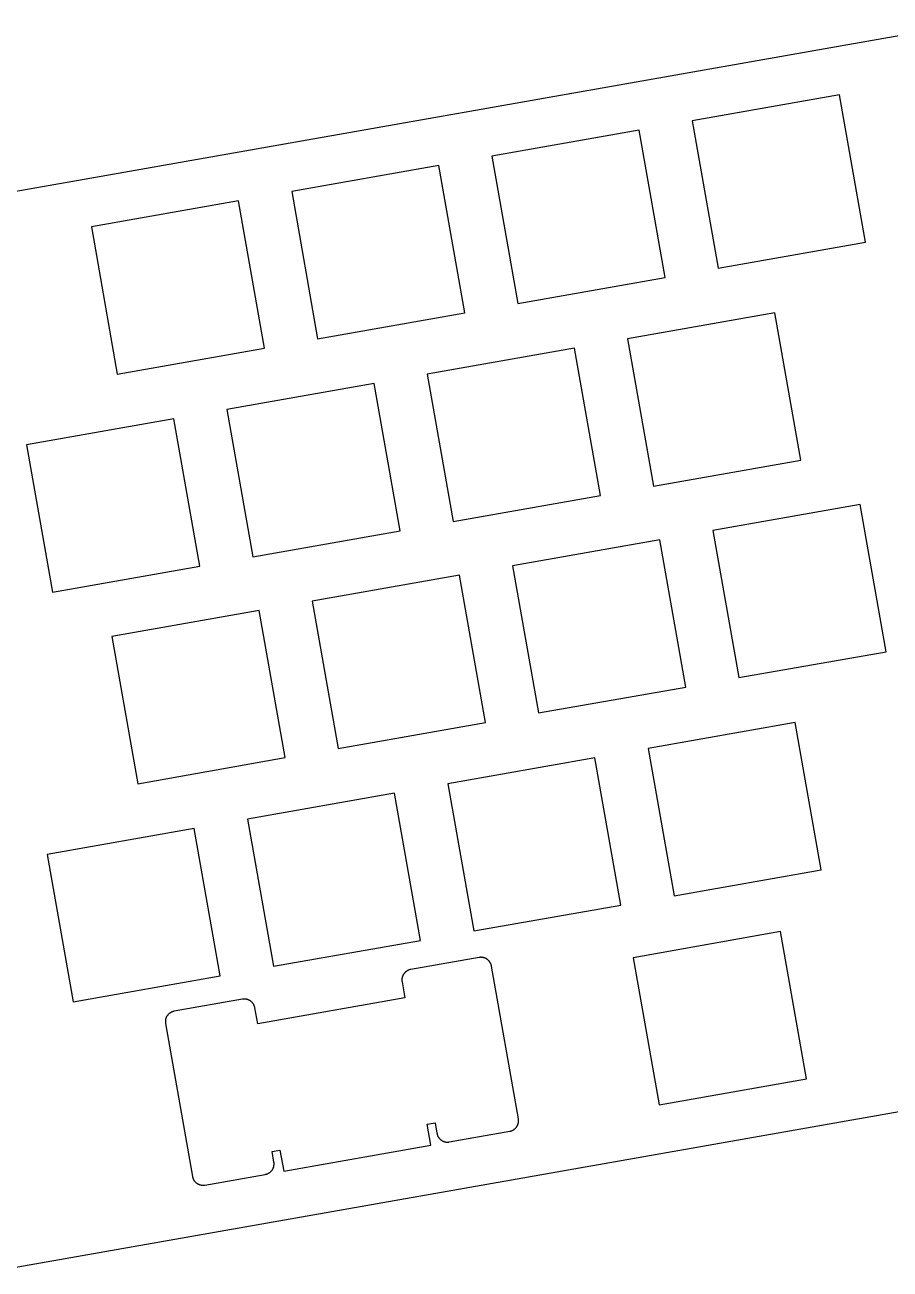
# Model space of a CAD drawing. Header units: millimetres. Extents: x 93 to 440, y -99 to 17.
# Drawn here: x 268.3 to 349.4, y -99.4 to 17 of the extents above; entities that cross this region are included whole.
import ezdxf

# ---------------------------------------------------------------- set-up
doc = ezdxf.new("R2010")
doc.units = ezdxf.units.MM
doc.layers.add('cutouts', color=18, linetype='Continuous', true_color=0x000000)
doc.layers.add('offset_rounded', color=18, linetype='Continuous', true_color=0x000000)

msp = doc.modelspace()

# ---------------------------------------------------------------- linework, layer by layer
at = {"layer": 'cutouts'}
for p, q in [((344.63, 10.5), (330.84, 8.06)), ((347.06, -3.29), (344.63, 10.5)), ((325.87, 7.19), (312.08, 4.76)), ((328.3, -6.6), (325.87, 7.19)), ((330.84, 8.06), (333.27, -5.72)), ((312.08, 4.76), (314.51, -9.03)), ((307.11, 3.88), (293.32, 1.45)), ((309.54, -9.91), (307.11, 3.88)), ((293.32, 1.45), (295.75, -12.34)), ((288.35, 0.57), (274.56, -1.86)), ((290.78, -13.22), (288.35, 0.57)), ((274.56, -1.86), (276.99, -15.65)), ((333.27, -5.72), (347.06, -3.29)), ((314.51, -9.03), (328.3, -6.6)), ((295.75, -12.34), (309.54, -9.91)), ((338.56, -9.92), (324.77, -12.35)), ((340.99, -23.71), (338.56, -9.92)), ((324.77, -12.35), (327.2, -26.14)), ((276.99, -15.65), (290.78, -13.22)), ((319.8, -13.23), (306.01, -15.66)), ((322.23, -27.01), (319.8, -13.23)), ((306.01, -15.66), (308.44, -29.45)), ((301.04, -16.54), (287.25, -18.97)), ((303.47, -30.32), (301.04, -16.54)), ((287.25, -18.97), (289.68, -32.75)), ((282.28, -19.84), (268.49, -22.27)), ((284.71, -33.63), (282.28, -19.84)), ((268.49, -22.27), (270.92, -36.06)), ((327.2, -26.14), (340.99, -23.71)), ((308.44, -29.45), (322.23, -27.01)), ((346.56, -27.85), (332.77, -30.28)), ((348.99, -41.64), (346.56, -27.85)), ((332.77, -30.28), (335.2, -44.07)), ((289.68, -32.75), (303.47, -30.32)), ((327.8, -31.16), (314.01, -33.59)), ((330.23, -44.95), (327.8, -31.16)), ((270.92, -36.06), (284.71, -33.63)), ((314.01, -33.59), (316.44, -47.38)), ((309.03, -34.47), (295.25, -36.9)), ((311.47, -48.26), (309.03, -34.47)), ((295.25, -36.9), (297.68, -50.69)), ((290.27, -37.78), (276.49, -40.21)), ((292.71, -51.56), (290.27, -37.78)), ((276.49, -40.21), (278.92, -54)), ((335.2, -44.07), (348.99, -41.64)), ((316.44, -47.38), (330.23, -44.95)), ((297.68, -50.69), (311.47, -48.26)), ((340.48, -48.27), (326.7, -50.7)), ((342.91, -62.05), (340.48, -48.27)), ((326.7, -50.7), (329.13, -64.49)), ((278.92, -54), (292.71, -51.56)), ((321.72, -51.58), (307.94, -54.01)), ((324.15, -65.36), (321.72, -51.58)), ((307.94, -54.01), (310.37, -67.79)), ((302.96, -54.88), (289.17, -57.31)), ((305.39, -68.67), (302.96, -54.88)), ((284.2, -58.19), (270.41, -60.62)), ((286.63, -71.98), (284.2, -58.19)), ((289.17, -57.31), (291.61, -71.1)), ((270.41, -60.62), (272.85, -74.41)), ((329.13, -64.49), (342.91, -62.05)), ((310.37, -67.79), (324.15, -65.36)), ((291.61, -71.1), (305.39, -68.67)), ((339.1, -67.85), (325.31, -70.29)), ((341.53, -81.64), (339.1, -67.85)), ((310.87, -70.27), (304.47, -71.4)), ((310.91, -70.26), (310.87, -70.27)), ((310.94, -70.26), (310.91, -70.26)), ((310.97, -70.26), (310.94, -70.26)), ((311.01, -70.25), (310.97, -70.26)), ((311.04, -70.25), (311.01, -70.25)), ((311.08, -70.25), (311.04, -70.25)), ((311.11, -70.26), (311.08, -70.25)), ((311.14, -70.26), (311.11, -70.26)), ((311.18, -70.26), (311.14, -70.26)), ((311.21, -70.27), (311.18, -70.26)), ((311.25, -70.27), (311.21, -70.27)), ((311.28, -70.28), (311.25, -70.27)), ((311.31, -70.29), (311.28, -70.28)), ((311.35, -70.3), (311.31, -70.29)), ((311.38, -70.31), (311.35, -70.3)), ((311.41, -70.32), (311.38, -70.31)), ((311.44, -70.33), (311.41, -70.32)), ((311.47, -70.35), (311.44, -70.33)), ((311.5, -70.36), (311.47, -70.35)), ((311.53, -70.38), (311.5, -70.36)), ((311.56, -70.4), (311.53, -70.38)), ((311.59, -70.42), (311.56, -70.4)), ((311.62, -70.43), (311.59, -70.42)), ((311.65, -70.45), (311.62, -70.43)), ((311.67, -70.48), (311.65, -70.45)), ((311.7, -70.5), (311.67, -70.48)), ((311.73, -70.52), (311.7, -70.5)), ((311.75, -70.54), (311.73, -70.52)), ((311.77, -70.57), (311.75, -70.54)), ((311.8, -70.59), (311.77, -70.57)), ((311.82, -70.62), (311.8, -70.59)), ((311.84, -70.65), (311.82, -70.62)), ((311.86, -70.67), (311.84, -70.65)), ((311.88, -70.7), (311.86, -70.67)), ((311.9, -70.73), (311.88, -70.7)), ((311.92, -70.76), (311.9, -70.73)), ((311.93, -70.79), (311.92, -70.76)), ((311.95, -70.82), (311.93, -70.79)), ((311.96, -70.85), (311.95, -70.82)), ((311.98, -70.88), (311.96, -70.85)), ((311.99, -70.91), (311.98, -70.88)), ((312, -70.95), (311.99, -70.91)), ((312.01, -70.98), (312, -70.95)), ((312.02, -71.01), (312.01, -70.98)), ((312.02, -71.05), (312.02, -71.01)), ((312.03, -71.08), (312.02, -71.05)), ((325.31, -70.29), (327.75, -84.07)), ((272.85, -74.41), (286.63, -71.98)), ((303.66, -72.22), (303.65, -72.25)), ((303.67, -72.18), (303.66, -72.22)), ((303.68, -72.12), (303.67, -72.15)), ((303.67, -72.15), (303.67, -72.18)), ((303.69, -72.08), (303.68, -72.12)), ((303.7, -72.05), (303.69, -72.08)), ((303.71, -72.02), (303.7, -72.05)), ((303.73, -71.99), (303.71, -72.02)), ((303.74, -71.96), (303.73, -71.99)), ((303.76, -71.93), (303.74, -71.96)), ((303.77, -71.9), (303.76, -71.93)), ((303.79, -71.87), (303.77, -71.9)), ((303.81, -71.84), (303.79, -71.87)), ((303.83, -71.81), (303.81, -71.84)), ((303.85, -71.78), (303.83, -71.81)), ((303.87, -71.75), (303.85, -71.78)), ((303.89, -71.73), (303.87, -71.75)), ((303.91, -71.7), (303.89, -71.73)), ((303.94, -71.68), (303.91, -71.7)), ((303.96, -71.65), (303.94, -71.68)), ((303.99, -71.63), (303.96, -71.65)), ((304.01, -71.61), (303.99, -71.63)), ((304.04, -71.59), (304.01, -71.61)), ((304.07, -71.57), (304.04, -71.59)), ((304.09, -71.55), (304.07, -71.57)), ((304.12, -71.53), (304.09, -71.55)), ((304.15, -71.51), (304.12, -71.53)), ((304.18, -71.5), (304.15, -71.51)), ((304.21, -71.48), (304.18, -71.5)), ((304.24, -71.47), (304.21, -71.48)), ((304.27, -71.45), (304.24, -71.47)), ((304.31, -71.44), (304.27, -71.45)), ((304.34, -71.43), (304.31, -71.44)), ((304.37, -71.42), (304.34, -71.43)), ((304.4, -71.41), (304.37, -71.42)), ((304.44, -71.4), (304.4, -71.41)), ((304.47, -71.4), (304.44, -71.4)), ((314.55, -85.38), (312.03, -71.08)), ((303.65, -72.25), (303.65, -72.28)), ((303.65, -72.28), (303.65, -72.32)), ((303.65, -72.32), (303.65, -72.35)), ((303.65, -72.35), (303.65, -72.39)), ((303.65, -72.39), (303.65, -72.42)), ((303.65, -72.42), (303.65, -72.45)), ((303.65, -72.45), (303.65, -72.49)), ((303.65, -72.49), (303.66, -72.52)), ((303.66, -72.52), (303.66, -72.56)), ((303.66, -72.56), (303.93, -74.06)), ((288.71, -74.18), (282.31, -75.3)), ((288.75, -74.17), (288.71, -74.18)), ((288.78, -74.17), (288.75, -74.17)), ((288.82, -74.16), (288.78, -74.17)), ((288.85, -74.16), (288.82, -74.16)), ((288.88, -74.16), (288.85, -74.16)), ((288.92, -74.16), (288.88, -74.16)), ((288.95, -74.16), (288.92, -74.16)), ((288.99, -74.17), (288.95, -74.16)), ((289.02, -74.17), (288.99, -74.17)), ((289.05, -74.17), (289.02, -74.17)), ((289.09, -74.18), (289.05, -74.17)), ((289.12, -74.19), (289.09, -74.18)), ((289.15, -74.2), (289.12, -74.19)), ((289.19, -74.21), (289.15, -74.2)), ((289.22, -74.22), (289.19, -74.21)), ((289.25, -74.23), (289.22, -74.22)), ((289.28, -74.24), (289.25, -74.23)), ((289.31, -74.26), (289.28, -74.24)), ((289.34, -74.27), (289.31, -74.26)), ((289.38, -74.29), (289.34, -74.27)), ((289.4, -74.3), (289.38, -74.29)), ((289.43, -74.32), (289.4, -74.3)), ((289.46, -74.34), (289.43, -74.32)), ((289.49, -74.36), (289.46, -74.34)), ((289.52, -74.38), (289.49, -74.36)), ((289.54, -74.4), (289.52, -74.38)), ((289.57, -74.43), (289.54, -74.4)), ((289.59, -74.45), (289.57, -74.43)), ((289.62, -74.48), (289.59, -74.45)), ((289.64, -74.5), (289.62, -74.48)), ((289.66, -74.53), (289.64, -74.5)), ((289.68, -74.55), (289.66, -74.53)), ((289.7, -74.58), (289.68, -74.55)), ((303.93, -74.06), (290.14, -76.49)), ((281.67, -75.72), (281.65, -75.74)), ((281.69, -75.69), (281.67, -75.72)), ((281.71, -75.66), (281.69, -75.69)), ((281.73, -75.63), (281.71, -75.66)), ((281.75, -75.61), (281.73, -75.63)), ((281.78, -75.58), (281.75, -75.61)), ((281.8, -75.56), (281.78, -75.58)), ((281.83, -75.54), (281.8, -75.56)), ((281.85, -75.52), (281.83, -75.54)), ((281.88, -75.49), (281.85, -75.52)), ((281.91, -75.47), (281.88, -75.49)), ((281.94, -75.45), (281.91, -75.47)), ((281.96, -75.44), (281.94, -75.45)), ((281.99, -75.42), (281.96, -75.44)), ((282.02, -75.4), (281.99, -75.42)), ((282.05, -75.39), (282.02, -75.4)), ((282.09, -75.37), (282.05, -75.39)), ((282.12, -75.36), (282.09, -75.37)), ((282.15, -75.35), (282.12, -75.36)), ((282.18, -75.34), (282.15, -75.35)), ((282.21, -75.33), (282.18, -75.34)), ((282.25, -75.32), (282.21, -75.33)), ((282.28, -75.31), (282.25, -75.32)), ((282.31, -75.3), (282.28, -75.31)), ((289.72, -74.61), (289.7, -74.58)), ((289.74, -74.64), (289.72, -74.61)), ((289.76, -74.67), (289.74, -74.64)), ((289.77, -74.7), (289.76, -74.67)), ((289.79, -74.73), (289.77, -74.7)), ((289.8, -74.76), (289.79, -74.73)), ((289.82, -74.79), (289.8, -74.76)), ((289.83, -74.82), (289.82, -74.79)), ((289.84, -74.85), (289.83, -74.82)), ((289.85, -74.89), (289.84, -74.85)), ((289.86, -74.92), (289.85, -74.89)), ((289.87, -74.95), (289.86, -74.92)), ((289.87, -74.99), (289.87, -74.95)), ((290.14, -76.49), (289.87, -74.99)), ((281.5, -76.16), (281.49, -76.19)), ((281.49, -76.19), (281.49, -76.22)), ((281.49, -76.22), (281.49, -76.26)), ((281.49, -76.26), (281.49, -76.29)), ((281.49, -76.29), (281.49, -76.33)), ((281.49, -76.33), (281.49, -76.36)), ((281.49, -76.36), (281.49, -76.4)), ((281.49, -76.4), (281.5, -76.43)), ((281.51, -76.09), (281.5, -76.12)), ((281.5, -76.12), (281.5, -76.16)), ((281.5, -76.43), (281.5, -76.46)), ((281.5, -76.46), (284.02, -90.77)), ((281.52, -76.02), (281.51, -76.06)), ((281.51, -76.06), (281.51, -76.09)), ((281.53, -75.99), (281.52, -76.02)), ((281.54, -75.96), (281.53, -75.99)), ((281.56, -75.93), (281.54, -75.96)), ((281.57, -75.89), (281.56, -75.93)), ((281.58, -75.86), (281.57, -75.89)), ((281.6, -75.83), (281.58, -75.86)), ((281.61, -75.8), (281.6, -75.83)), ((281.63, -75.77), (281.61, -75.8)), ((281.65, -75.74), (281.63, -75.77)), ((327.75, -84.07), (341.53, -81.64)), ((306.01, -85.88), (306.75, -85.74)), ((306.36, -87.84), (306.01, -85.88)), ((306.75, -85.74), (306.92, -86.73)), ((314.32, -86.21), (314.35, -86.19)), ((314.35, -86.19), (314.37, -86.16)), ((314.37, -86.16), (314.39, -86.13)), ((314.39, -86.13), (314.41, -86.1)), ((314.41, -86.1), (314.43, -86.07)), ((314.43, -86.07), (314.44, -86.04)), ((314.44, -86.04), (314.46, -86.01)), ((314.46, -86.01), (314.47, -85.98)), ((314.47, -85.98), (314.49, -85.95)), ((314.49, -85.95), (314.5, -85.92)), ((314.5, -85.92), (314.51, -85.89)), ((314.51, -85.89), (314.52, -85.86)), ((314.52, -85.86), (314.53, -85.82)), ((314.53, -85.82), (314.54, -85.79)), ((314.54, -85.79), (314.55, -85.76)), ((314.56, -85.42), (314.55, -85.38)), ((314.55, -85.72), (314.56, -85.69)), ((314.55, -85.76), (314.55, -85.72)), ((314.56, -85.45), (314.56, -85.42)), ((314.57, -85.49), (314.56, -85.45)), ((314.56, -85.66), (314.57, -85.62)), ((314.56, -85.69), (314.56, -85.66)), ((314.57, -85.52), (314.57, -85.49)), ((314.57, -85.55), (314.57, -85.52)), ((314.57, -85.59), (314.57, -85.55)), ((314.57, -85.62), (314.57, -85.59)), ((306.92, -86.73), (306.93, -86.76)), ((306.93, -86.76), (306.94, -86.8)), ((306.94, -86.8), (306.94, -86.83)), ((306.94, -86.83), (306.95, -86.86)), ((306.95, -86.86), (306.97, -86.89)), ((306.97, -86.89), (306.98, -86.93)), ((306.98, -86.93), (306.99, -86.96)), ((306.99, -86.96), (307, -86.99)), ((307, -86.99), (307.02, -87.02)), ((307.02, -87.02), (307.04, -87.05)), ((307.04, -87.05), (307.05, -87.08)), ((307.05, -87.08), (307.07, -87.11)), ((307.07, -87.11), (307.09, -87.14)), ((307.09, -87.14), (307.11, -87.16)), ((307.11, -87.16), (307.13, -87.19)), ((307.13, -87.19), (307.15, -87.22)), ((307.15, -87.22), (307.18, -87.24)), ((307.18, -87.24), (307.2, -87.27)), ((307.2, -87.27), (307.23, -87.29)), ((307.23, -87.29), (307.25, -87.31)), ((307.25, -87.31), (307.28, -87.33)), ((307.28, -87.33), (307.3, -87.36)), ((307.3, -87.36), (307.33, -87.38)), ((308.08, -87.54), (313.74, -86.54)), ((313.74, -86.54), (313.78, -86.54)), ((313.78, -86.54), (313.81, -86.53)), ((313.81, -86.53), (313.84, -86.52)), ((313.84, -86.52), (313.87, -86.51)), ((313.87, -86.51), (313.91, -86.5)), ((313.91, -86.5), (313.94, -86.49)), ((313.94, -86.49), (313.97, -86.47)), ((313.97, -86.47), (314, -86.46)), ((314, -86.46), (314.03, -86.44)), ((314.03, -86.44), (314.06, -86.43)), ((314.06, -86.43), (314.09, -86.41)), ((314.09, -86.41), (314.12, -86.39)), ((314.12, -86.39), (314.15, -86.37)), ((314.15, -86.37), (314.18, -86.35)), ((314.18, -86.35), (314.2, -86.33)), ((314.2, -86.33), (314.23, -86.31)), ((314.23, -86.31), (314.25, -86.29)), ((314.25, -86.29), (314.28, -86.26)), ((314.28, -86.26), (314.3, -86.24)), ((314.3, -86.24), (314.32, -86.21)), ((291.48, -88.44), (292.22, -88.31)), ((291.66, -89.42), (291.48, -88.44)), ((292.22, -88.31), (292.57, -90.28)), ((292.57, -90.28), (306.36, -87.84)), ((307.33, -87.38), (307.36, -87.39)), ((307.36, -87.39), (307.39, -87.41)), ((307.39, -87.41), (307.42, -87.43)), ((307.42, -87.43), (307.45, -87.45)), ((307.45, -87.45), (307.48, -87.46)), ((307.48, -87.46), (307.51, -87.47)), ((307.51, -87.47), (307.54, -87.49)), ((307.54, -87.49), (307.57, -87.5)), ((307.57, -87.5), (307.61, -87.51)), ((307.61, -87.51), (307.64, -87.52)), ((307.64, -87.52), (307.67, -87.53)), ((307.67, -87.53), (307.71, -87.54)), ((307.71, -87.54), (307.74, -87.54)), ((307.74, -87.54), (307.77, -87.55)), ((307.77, -87.55), (307.81, -87.55)), ((307.81, -87.55), (307.84, -87.55)), ((307.84, -87.55), (307.88, -87.56)), ((307.88, -87.56), (307.91, -87.56)), ((307.91, -87.56), (307.94, -87.56)), ((307.94, -87.56), (307.98, -87.55)), ((307.98, -87.55), (308.01, -87.55)), ((308.01, -87.55), (308.05, -87.55)), ((308.05, -87.55), (308.08, -87.54)), ((291.66, -89.46), (291.66, -89.42)), ((291.67, -89.49), (291.66, -89.46)), ((291.66, -89.73), (291.67, -89.69)), ((291.67, -89.52), (291.67, -89.49)), ((291.67, -89.56), (291.67, -89.52)), ((291.67, -89.59), (291.67, -89.56)), ((291.67, -89.63), (291.67, -89.59)), ((291.67, -89.66), (291.67, -89.63)), ((291.67, -89.69), (291.67, -89.66)), ((284.02, -90.77), (284.03, -90.8)), ((284.03, -90.8), (284.04, -90.83)), ((284.04, -90.83), (284.05, -90.87)), ((285.18, -91.58), (290.85, -90.58)), ((290.85, -90.58), (290.88, -90.57)), ((290.88, -90.57), (290.91, -90.57)), ((290.91, -90.57), (290.95, -90.56)), ((290.95, -90.56), (290.98, -90.55)), ((290.98, -90.55), (291.01, -90.54)), ((291.01, -90.54), (291.04, -90.52)), ((291.04, -90.52), (291.07, -90.51)), ((291.07, -90.51), (291.1, -90.5)), ((291.1, -90.5), (291.14, -90.48)), ((291.14, -90.48), (291.17, -90.46)), ((291.17, -90.46), (291.19, -90.45)), ((291.19, -90.45), (291.22, -90.43)), ((291.22, -90.43), (291.25, -90.41)), ((291.25, -90.41), (291.28, -90.39)), ((291.28, -90.39), (291.31, -90.37)), ((291.31, -90.37), (291.33, -90.35)), ((291.33, -90.35), (291.36, -90.32)), ((291.36, -90.32), (291.38, -90.3)), ((291.38, -90.3), (291.41, -90.27)), ((291.41, -90.27), (291.43, -90.25)), ((291.43, -90.25), (291.45, -90.22)), ((291.45, -90.22), (291.47, -90.2)), ((291.47, -90.2), (291.49, -90.17)), ((291.49, -90.17), (291.51, -90.14)), ((291.51, -90.14), (291.53, -90.11)), ((291.53, -90.11), (291.55, -90.08)), ((291.55, -90.08), (291.56, -90.05)), ((291.56, -90.05), (291.58, -90.02)), ((291.58, -90.02), (291.59, -89.99)), ((291.59, -89.99), (291.6, -89.96)), ((291.6, -89.96), (291.62, -89.93)), ((291.62, -89.93), (291.63, -89.89)), ((291.63, -89.89), (291.64, -89.86)), ((291.64, -89.83), (291.65, -89.79)), ((291.64, -89.86), (291.64, -89.83)), ((291.65, -89.79), (291.66, -89.76)), ((291.66, -89.76), (291.66, -89.73)), ((284.05, -90.87), (284.06, -90.9)), ((284.06, -90.9), (284.07, -90.93)), ((284.07, -90.93), (284.08, -90.96)), ((284.08, -90.96), (284.09, -91)), ((284.09, -91), (284.11, -91.03)), ((284.11, -91.03), (284.12, -91.06)), ((284.12, -91.06), (284.14, -91.09)), ((284.14, -91.09), (284.16, -91.12)), ((284.16, -91.12), (284.18, -91.15)), ((284.18, -91.15), (284.19, -91.17)), ((284.19, -91.17), (284.21, -91.2)), ((284.21, -91.2), (284.24, -91.23)), ((284.24, -91.23), (284.26, -91.25)), ((284.26, -91.25), (284.28, -91.28)), ((284.28, -91.28), (284.3, -91.3)), ((284.3, -91.3), (284.33, -91.33)), ((284.33, -91.33), (284.35, -91.35)), ((284.35, -91.35), (284.38, -91.37)), ((284.38, -91.37), (284.41, -91.39)), ((284.41, -91.39), (284.44, -91.41)), ((284.44, -91.41), (284.46, -91.43)), ((284.46, -91.43), (284.49, -91.45)), ((284.49, -91.45), (284.52, -91.47)), ((284.52, -91.47), (284.55, -91.48)), ((284.55, -91.48), (284.58, -91.5)), ((284.58, -91.5), (284.61, -91.51)), ((284.61, -91.51), (284.65, -91.53)), ((284.65, -91.53), (284.68, -91.54)), ((284.68, -91.54), (284.71, -91.55)), ((284.71, -91.55), (284.74, -91.56)), ((284.74, -91.56), (284.78, -91.57)), ((284.78, -91.57), (284.81, -91.57)), ((284.81, -91.57), (284.84, -91.58)), ((284.84, -91.58), (284.88, -91.58)), ((284.88, -91.58), (284.91, -91.59)), ((284.91, -91.59), (284.94, -91.59)), ((284.94, -91.59), (284.98, -91.59)), ((284.98, -91.59), (285.01, -91.59)), ((285.01, -91.59), (285.05, -91.59)), ((285.05, -91.59), (285.08, -91.59)), ((285.08, -91.59), (285.12, -91.59)), ((285.12, -91.59), (285.15, -91.58)), ((285.15, -91.58), (285.18, -91.58))]:
    msp.add_line(p, q, dxfattribs=at)
at = {"layer": 'offset_rounded'}
for p, q in [((266.26, 1.27), (355.71, 17.04)), ((350.73, -84.62), (266.61, -99.45))]:
    msp.add_line(p, q, dxfattribs=at)

doc.saveas('drawing.dxf')
